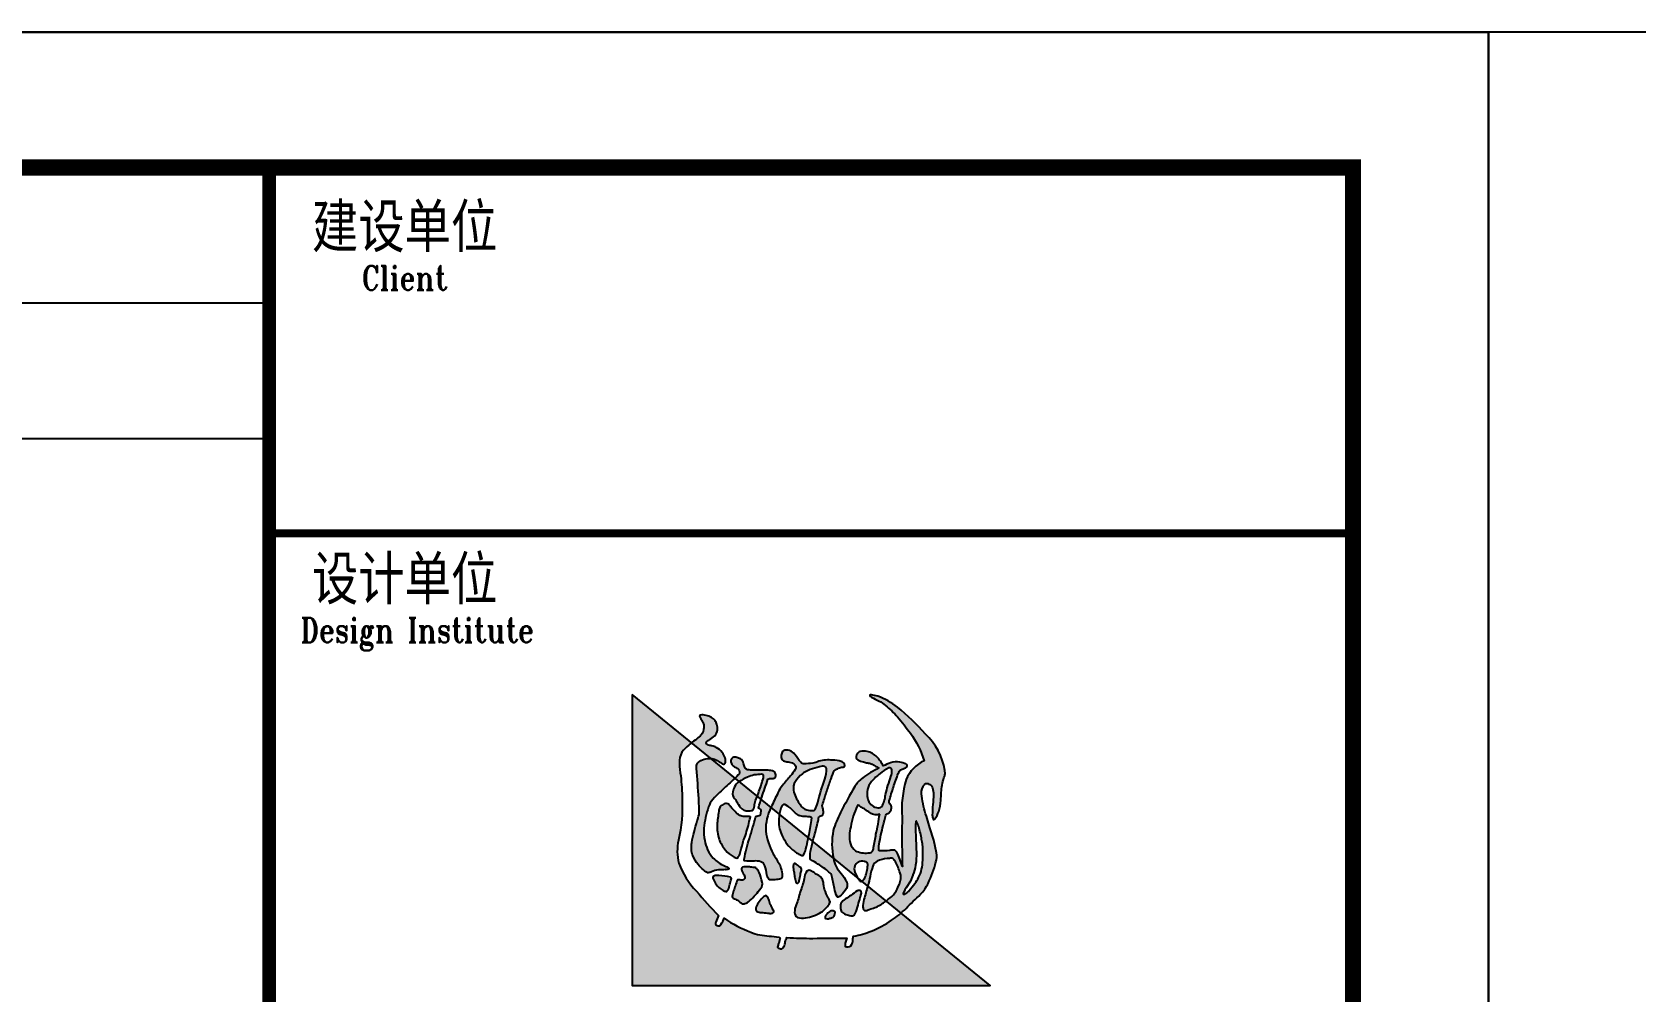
# Model space of a CAD drawing. Header units: millimetres. Extents: x -13830 to 215738, y -24143 to 193994.
# Drawn here: x 134673 to 140592, y 61414 to 64957 of the extents above; entities that cross this region are included whole.
import ezdxf
from ezdxf.enums import TextEntityAlignment as Align

# ---------------------------------------------------------------- set-up
doc = ezdxf.new("R2010")
doc.units = ezdxf.units.MM
doc.header["$LTSCALE"] = 100
doc.layers.get('0').update_dxf_attribs({"linetype": 'CONTINUOUS'})
doc.layers.add('TK HAHA', color=1, linetype='CONTINUOUS')
doc.layers.add('图框', color=7, linetype='CONTINUOUS')
doc.styles.add('TKZ1_tjhts.shx', font='tjromant.shx', dxfattribs={"bigfont": 'tjhts.shx'})
doc.styles.add('TKZ2_tjkts.shx', font='tjromant.shx', dxfattribs={"bigfont": 'tjkts.shx'})

# ---------------------------------------------------------------- blocks, each defined once
blk = doc.blocks.new('建筑类图框_A2')
for points in [[(537.59, 354.58, -0.055111), (537.35, 354.13, -0.399817), (537.15, 354.02, -0.15154), (536.98, 354.09, -0.301448), (536.96, 354.29, 0.010306), (537.16, 354.79, -0.01851), (535.54, 356.58, -0.103184), (534.24, 358.64, -0.120959), (534.22, 360.35, 0.063512), (534.49, 363.37, 0.024265), (534.38, 365.09, -0.039016), (534.29, 366.03, -0.148803), (534.47, 366.84, -0.063522), (534.97, 367.35, -0.021561), (535.17, 367.54), (530.79, 371.1), (530.79, 349.63), (557.21, 349.63), (550.64, 354.97, -0.02734), (549.94, 354.43, -0.056811), (548.44, 353.63, -0.043653), (547.14, 353.25, 0.070224), (547.08, 353.02, -0.155586), (546.94, 352.55, -0.268078), (546.52, 352.51, 0.046034), (546.51, 352.66, -0.10837), (546.55, 352.81, 0.067272), (546.63, 353.12, 0.007869), (544.13, 353.1, -0.018474), (542.22, 353.16, 0.089356), (542.09, 352.84, -0.084297), (542, 352.5, -0.378712), (541.75, 352.33, -0.129516), (541.52, 352.45, 0.010082), (541.56, 352.59, -0.06366), (541.64, 352.82, -0.047427), (541.71, 353.07, 0.412458), (541.64, 353.18, 0.04646), (540.9, 353.27, -0.083304), (539.56, 353.55, -0.056916)], [(536.9, 368.08, 0.150805), (537.09, 368.48, 0.118181), (537.05, 368.88, 0.061251), (536.91, 369.18, 0.110829), (536.64, 369.4, 0.065976), (536.25, 369.56, 0.129921), (535.82, 369.58, 0.40681), (535.77, 369.49, 0.07663), (535.86, 369.3, -0.019502), (536, 369.05, -0.085799), (536.09, 368.8, -0.150999), (535.96, 368.23, -0.086307), (535.74, 367.97, -0.019332), (535.33, 367.66, 0.015742), (535.17, 367.54), (536.59, 366.38, -0.014783), (536.67, 366.37, -0.092021), (537.07, 366.23, -0.021612), (537.38, 366.03, 0.020501), (537.43, 365.99, -0.138406), (537.44, 365.99, -0.004327), (537.49, 365.97, 0.041521), (537.54, 365.96, 0.017006), (537.6, 365.98, 0.175362), (537.67, 366.07, 0.115175), (537.69, 366.29, 0.133458), (537.43, 366.83, 0.090138), (537, 367.19, 0.068529), (536.68, 367.31, -0.013934), (536.44, 367.36, -0.201719), (536.28, 367.47, -0.378426), (536.3, 367.62, -0.084166), (536.51, 367.77, 0.070184)], [(536.59, 366.38, 0.064867), (536.24, 366.36, 0.116531), (535.76, 366.16, 0.208218), (535.55, 365.85, 0.02194), (535.55, 365.65, -0.003556), (535.71, 363.42, -0.008585), (535.74, 362.67, -0.036626), (535.73, 362.25, -0.030322), (535.6, 361.78, 0.008639), (535.36, 360.95, 0.029199), (535.2, 360.18, 0.047639), (535.17, 359.65, 0.083135), (535.26, 359.24, 0.077424), (535.67, 358.54, 0.095524), (536.32, 357.96, 0.133345), (536.41, 357.94, 0.037671), (536.65, 358.01, -0.074764), (537.16, 358.15, -0.017227), (537.65, 358.17, 0.103318), (537.92, 358.21, 0.529251), (537.93, 358.27, 0.058891), (537.62, 358.45, -0.106556), (536.78, 359.03, -0.157893), (536.16, 360.33, -0.090292), (536.09, 361.23, -0.061166), (536.44, 362.81, -0.11155), (536.74, 363.36, -0.016825), (537.25, 363.87, -0.002917), (538.13, 364.68, 0.013927), (538.39, 364.92)], [(541.22, 365.43, 0.018572), (541.21, 365.43), (541.21, 365.44, 0.06936), (541.14, 365.47, 0.047212), (540.92, 365.5, 0.024282), (540.54, 365.52, -0.000753), (539.85, 365.52, -0.013374), (539.42, 365.53, -0.164458), (539.19, 365.61, -0.15617), (539.06, 365.86, 0.064833), (538.97, 366.17, 0.17195), (538.72, 366.38, 0.077232), (538.45, 366.47, 0.099365), (538.29, 366.47, 0.128164), (538.17, 366.41, 0.199677), (538.08, 366.19, 0.156287), (538.16, 365.94, 0.086381), (538.35, 365.76, 0.029794), (538.53, 365.67, -0.218512), (538.69, 365.48, -0.050196), (538.72, 365.31, -0.223734), (538.63, 365.17, -0.013892), (538.39, 364.92), (538.69, 364.68, -0.00619), (539.3, 365.01, -0.093205), (540.34, 365.21, -0.103421), (540.46, 365.18, -0.384925), (540.5, 365.11, -0.045853), (540.44, 364.81, -0.014561), (540.11, 363.81, 0.006316), (540.02, 363.59), (540.31, 363.36, -0.003465), (540.36, 363.52, -0.002724), (540.82, 364.84, -0.338072), (540.94, 364.89, 0.005218), (541.21, 364.9, 0.309415), (541.26, 364.92, 0.132077), (541.33, 364.96, 0.147744), (541.39, 365.08, 0.135646), (541.38, 365.25, 0.18433)], [(547.43, 357.57, 0.010654), (547.49, 357.49, 0.091005), (547.63, 357.32, 0.311976), (547.75, 357.31)]]:
    blk.add_hatch(color=256).paths.add_polyline_path(points)
h = blk.add_hatch(color=256)
h.paths.add_polyline_path([(552.4, 364.48, -0.266995), (552.55, 364.54, -0.078548), (552.69, 364.49, -0.061401), (552.84, 364.4, -0.140506), (552.97, 364.2, -0.075077), (553.03, 363.71, -0.023792), (552.99, 362.98, 0.028581), (552.95, 362.2, 0.083513), (553, 361.91, 0.556873), (553.12, 361.9, 0.099876), (553.42, 362.46, 0.058859), (553.58, 363.27, 0.00868), (553.61, 363.87, -0.055868), (553.81, 364.95, 0.012909), (553.88, 365.16, 0.07627), (553.87, 365.49, 0.168287), (552.44, 368.18, 0.045812), (550.38, 370.16, 0.082299), (548.92, 370.97, 0.045024), (548.45, 371.08, 0.184323), (548.33, 371.06, 0.401214), (548.34, 371.02, 0.073894), (548.46, 370.91, 0.009968), (549.02, 370.62, -0.045085), (549.49, 370.3, -0.042435), (550.38, 369.44, -0.014659), (551.33, 368.25, -0.075958), (552.35, 366.21, 0.183281), (551.02, 364.83, 0.093166), (550.72, 362.04, 0.002645), (550.71, 361.19), (551.71, 361.19, -0.021718), (551.73, 361.69, -0.060902), (551.74, 361.73, -0.750169), (551.78, 361.73, -0.062141), (551.84, 361.62, -0.02804), (551.97, 361.23, -0.001207), (551.98, 361.19), (552.78, 361.19), (552.76, 361.26), (552.51, 362.12, -0.042759), (552.17, 363.6, -0.166183), (552.27, 364.3, -0.02967)])
h.paths.add_polyline_path([(551.06, 365.77, 0.337691), (551.1, 365.85, 0.234051), (550.99, 365.97, 0.085029), (550.56, 366.11, 0.109404), (549.87, 366.06, 0.027051), (549.33, 365.83, 0.096966), (548.85, 366.49, 0.147389), (548.14, 366.9, 0.110178), (547.63, 366.89, 0.193659), (547.4, 366.7, 0.105864), (547.32, 366.53, 0.322715), (547.44, 366.28, 0.090222), (547.86, 366.12, 0.021428), (548.18, 366.05, -0.062248), (548.44, 365.98, -0.0489), (548.7, 365.84, 0.061445), (549.01, 365.68, 0.045204), (547.81, 364.94, 0.105153), (547.22, 364.3, 0.017534), (546.18, 362.39, 0.04727), (545.68, 361.19), (546.89, 361.19, -0.016538), (546.93, 361.34, -0.06987), (547.41, 362.86, -0.55525), (547.57, 362.89, 0.087068), (547.8, 362.72, 0.000587), (547.94, 362.66, 0.051645), (547.98, 362.63, 0.002312), (548.36, 362.37, 0.1078), (548.73, 362.21, 0.06971), (549.07, 362.27, -0.002349), (548.94, 361.53, -0.014725), (548.88, 361.19), (549.26, 361.19, -0.003665), (549.32, 361.43, -0.003176), (549.51, 362.19, -0.214328), (549.62, 362.29, 0.079005), (549.81, 362.41, 0.136284), (549.92, 362.63, 0.042038), (549.94, 362.76, 0.121208), (549.91, 362.87, 0.033156), (549.81, 363.03, -0.089896), (549.76, 363.13, -0.153361), (549.77, 363.25, -0.00558), (550.08, 364.26, -0.02004), (550.44, 365.27, -0.10938), (550.6, 365.55, 0.024126), (550.85, 365.64, 0.094696)])
h.paths.add_polyline_path([(549.96, 365.55, -0.143663), (549.89, 365.05, 0.018808), (549.49, 363.72, -0.117601), (549.21, 362.81, -0.229986), (548.82, 362.75, -0.2857), (548.19, 363.41, -0.267121), (548.46, 364.67, -0.053371), (549.1, 365.27, -0.07094), (549.74, 365.68, -0.49062)], flags=16)
h = blk.add_hatch(color=256)
h.paths.add_polyline_path([(546.47, 365.95, 0.083086), (546.37, 366.09, 0.127732), (546.23, 366.16, 0.060999), (545.6, 366.25, 0.050289), (545.07, 366.26, 0.061315), (544.58, 366.17, -0.058239), (544.12, 366.04, -0.023274), (543.49, 365.97, -0.318074), (543.24, 366.1, -0.012807), (542.81, 366.66, 0.176594), (542.4, 366.96, 0.141446), (542.06, 366.99, 0.254042), (541.83, 366.78, 0.094349), (541.8, 366.45, 0.272202), (541.96, 366.21, 0.06938), (542.31, 366.13, -0.099001), (542.69, 366.01, -0.173209), (542.87, 365.77, -0.244282), (542.83, 365.57, -0.042049), (542.48, 365.09, 0.019533), (541.89, 364.38, 0.074328), (541.55, 363.84, -0.003717), (541.04, 362.77), (541.66, 362.26, -0.03259), (541.76, 362.7, -0.114709), (541.89, 362.92), (541.96, 362.97), (542, 362.98), (542.06, 362.98), (542.11, 362.96), (542.31, 362.84), (542.45, 362.73), (542.86, 362.35), (543, 362.24), (543.01, 362.24, 0.137325), (543.18, 362.14, 0.052206), (543.59, 362.09, -0.039081), (543.92, 362.06, -0.061234), (544, 362.04, -0.389955), (544.05, 361.97, -0.015439), (544.03, 361.8, -0.009793), (543.82, 360.63, -0.001555), (543.8, 360.53), (544.13, 360.25, -0.005675), (544.28, 360.82, 0.021764), (544.54, 361.88, -0.037231), (544.58, 362.07, -0.166808), (544.65, 362.12, 0.014415), (544.81, 362.18, 0.232872), (544.91, 362.34, 0.087887), (544.9, 362.56, 0.002273), (544.83, 362.87, -0.178357), (544.84, 362.95, -0.001216), (545.12, 363.85, -0.011476), (545.42, 364.72, -0.017032), (545.66, 365.37, -0.192629), (545.96, 365.62, -0.05264), (546.25, 365.73, 0.121865), (546.46, 365.79, 0.384919)])
h.paths.add_polyline_path([(543.93, 365.56, -0.021509), (544.62, 365.77, -0.053885), (544.83, 365.81, -0.363115), (545.15, 365.64, -0.093078), (545.01, 364.84, 0.023125), (544.49, 363.12, -0.067346), (544.3, 362.61, -0.278742), (544.13, 362.53, -0.067064), (543.68, 362.59, -0.223721), (543.19, 362.97, -0.070697), (542.74, 363.88, -0.171192), (542.76, 364.52, -0.090372), (543.2, 365.11, -0.097027)], flags=16)
h = blk.add_hatch(color=256)
h.paths.add_polyline_path([(540.02, 363.59), (538.69, 364.68, 0.122439), (538.36, 364.29, 0.077208), (538.22, 363.91, 0.221374), (538.34, 363.42, -0.044103), (538.57, 363.09, 0.092474), (538.88, 362.67, 0.149827), (539.22, 362.51, 0.078107), (539.61, 362.53, 0.300992), (539.78, 362.68, 0.003448), (539.85, 363.08, -0.014936)])
h.paths.add_polyline_path([(540.65, 361.02, -0.118411), (541.04, 362.77), (540.31, 363.36, 0.013731), (540.12, 362.74, 0.354128), (540.16, 362.68, 0.149403), (540.16, 362.68, -0.033756), (540.23, 362.65, -0.301225), (540.31, 362.57, -0.067966), (540.27, 362.22, -0.155357), (540.16, 362.16, -0.0383), (539.98, 362.13, 0.394404), (539.91, 362.03, -0.002997), (539.45, 360.47, 0.027314), (539.06, 358.94, 0.262389), (539.09, 358.82, 0.054171), (539.8, 358.8, -0.120269), (540.3, 358.75, -0.238212), (540.59, 358.46, -0.030328), (540.74, 357.79, 0.177342), (540.89, 357.46, 0.189169), (541.21, 357.42, 0.024901), (541.67, 357.47, 0.43233), (541.87, 357.72, 0.054023), (541.78, 358.28, 0.072563), (541.64, 358.63, -0.024272), (541.21, 359.35, -0.09052)])
h.paths.add_polyline_path([(543.8, 360.53), (541.66, 362.26, 0.02545), (541.62, 361.91, 0.128799), (541.82, 360.78, 0.044216), (542.27, 359.99, 0.076323), (542.86, 359.47, 0.034366), (543.17, 359.28, 0.076032), (543.39, 359.21, 0.341488), (543.45, 359.25, 0.069217), (543.66, 359.88, 0.009229)])
h.paths.add_polyline_path([(544.13, 360.25, 0.003269), (544.05, 359.93, 0.051211), (543.93, 359.13, 0.204101), (543.97, 358.91, -0.011598), (544.51, 358.58, -0.044991), (545.32, 357.99, -0.200983), (545.53, 357.7, -0.006426), (545.73, 356.78, 0.079721), (545.92, 356.18, 0.326464), (546, 356.14, 0.087838), (546.09, 356.18, 0.087656), (546.52, 356.63, 0.286319), (546.63, 357.26, 0.076349), (546.23, 357.88, -0.160397), (545.66, 359.01), (545.66, 359.01)])
h.paths.add_polyline_path([(549.54, 355.86), (548.19, 356.96, 0.007087), (547.9, 355.96, 0.070922), (547.83, 355.39, 0.248353), (547.94, 355.16, 0.199635), (548.3, 355.24, -0.006886), (548.7, 355.37, 0.05678), (549.43, 355.78, 0.006803)])
h = blk.add_hatch(color=256)
h.paths.add_polyline_path([(539.44, 361.72, -0.011586), (539.52, 362.07, 0.253288), (539.51, 362.08, 0.095247), (539.33, 362.09, -0.0106), (539.07, 362.09, -0.133876), (538.73, 362.17, -0.082431), (538.39, 362.46, -0.01622), (538.09, 362.81, 0.042319), (537.92, 363, 0.140851), (537.77, 363.06, 0.145933), (537.58, 363.02, 0.038492), (537.44, 362.93), (537.43, 362.93, 0.000616), (537.39, 362.9, 0.032553), (537.35, 362.86, 0.095329), (537.26, 362.77, 0.096767), (537.19, 362.48, -0.001525), (537.12, 361.96, 0.034244), (537.06, 361.49, 0.085899), (537.21, 360.43, 0.097395), (537.69, 359.61, 0.083463), (538.26, 359.13, 0.098864), (538.53, 359.03, 0.30663), (538.62, 359.08, 0.075685), (538.73, 359.31, 0.009946), (538.96, 360.13, -0.023424), (539.1, 360.56, 0.034776)])
h.paths.add_polyline_path([(538.12, 357.53, 0.321528), (538.06, 357.62, 0.021484), (537.19, 357.74, 0.022843), (536.99, 357.74, 0.102534), (536.87, 357.72, 0.130045), (536.77, 357.66, 0.267367), (536.76, 357.55, -0.005872), (536.86, 357.35, 0.058515), (536.95, 357.15, 0.081344), (537.28, 356.78, 0.099387), (537.6, 356.59, 0.035917), (537.73, 356.56, 0.245908), (537.8, 356.59, 0.105203), (537.99, 357, -0.034055), (538.09, 357.37, 0.056891)])
h.paths.add_polyline_path([(540.29, 356.8, 0.245812), (540.39, 357.24, 0.065072), (540.16, 357.97, 0.134826), (540.15, 357.99, -0.114996), (540.15, 358.01, 0.061748), (540, 358.23, 0.16919), (539.81, 358.33, 0.009694), (539.45, 358.37, 0.017654), (539.2, 358.39, 0.044621), (539.03, 358.38, 0.15913), (538.88, 358.31, 0.263058), (538.86, 358.21, 0.037983), (539.05, 357.79, -0.091013), (539.12, 357.57, -0.183458), (539.07, 357.46, -0.186991), (538.95, 357.4, -0.076588), (538.8, 357.4, 0.012233), (538.65, 357.43, 0.175338), (538.57, 357.41, 0.023216), (538.28, 356.6, 0.04069), (538.18, 356.2, 0.28537), (538.25, 356.06, 0.048651), (538.43, 355.98, -0.083296), (538.7, 355.82, 0.044689), (538.88, 355.68, 0.196761), (539.11, 355.66, 0.127879), (539.49, 355.89, 0.050671)])
h.paths.add_polyline_path([(540.99, 355.6, 0.013244), (540.94, 355.79, 0.042352), (540.78, 356.17, 0.086452), (540.72, 356.24, 0.181931), (540.64, 356.25, 0.105167), (540.41, 356.09, 0.063777), (540.09, 355.7, 0.079039), (539.93, 355.33, 0.295118), (539.98, 355.11, 0.12746), (540.17, 355.03, 0.051219), (540.43, 355, -0.006938), (540.9, 354.95, 0.101871), (541.17, 354.97, 0.282022), (541.25, 355.06, 0.127329), (541.21, 355.19), (541.21, 355.19, -0.004335)])
h.paths.add_polyline_path([(545.27, 356.1, -0.058552), (545, 356.71, -0.043685), (544.91, 357.23, 0.088622), (544.8, 357.52, 0.151789), (544.47, 357.8, -0.046532), (544.14, 358.01, 0.04555), (543.99, 358.09, 0.043142), (543.93, 358.11), (543.93, 358.12, 0.251715), (543.69, 358.05, 0.137334), (543.48, 357.5, -0.022108), (543.37, 357.01, 0.025269), (543.06, 356.05, -0.028381), (542.9, 355.57, 0.095667), (542.78, 355.01, 0.266705), (543, 354.64, 0.133638), (543.58, 354.61, 0.117773), (544.75, 355.03, 0.081266), (545.33, 355.61, 0.080524), (545.39, 355.75), (545.39, 355.76), (545.4, 355.77), (545.4, 355.83), (545.39, 355.83, 0.059624)])
h.paths.add_polyline_path([(543.28, 358.28, 0.121011), (543.2, 358.35, 0.051248), (542.89, 358.57, 0.077555), (542.78, 358.62, 0.238499), (542.73, 358.6, 0.167798), (542.7, 358.53, 0.09655), (542.71, 358.13, -0.014406), (542.75, 357.96, -0.00033), (542.8, 357.58, 0.1059), (542.93, 357.19, 0.313865), (543.02, 357.18, 0.231713), (543.13, 357.35, 0.026659), (543.21, 357.8, -0.007425), (543.3, 358.13, 0.16995)])
h.paths.add_polyline_path([(545.74, 354.82, 0.082015), (545.77, 355.01, 0.360369), (545.64, 355.13, 0.094324), (545.5, 355.13, 0.109868), (545.45, 355.12, -0.017853), (545.4, 355.09), (545.39, 355.09, 0.095638), (545.13, 354.85, 0.069381), (545.03, 354.66, 0.391778), (545.08, 354.56, 0.16265), (545.29, 354.55, 0.029698), (545.39, 354.58), (545.4, 354.58, 0.027865), (545.62, 354.67, 0.232972)])
h.paths.add_polyline_path([(547.63, 356.12, -0.00792), (547.66, 356.2, -0.04061), (547.68, 356.29, 0.057732), (547.71, 356.44, 0.231089), (547.66, 356.61, 0.223752), (547.41, 356.6, 0.032861), (546.94, 356.27, -0.012035), (546.55, 356.01, 0.160241), (546.2, 355.66, 0.160304), (546.2, 355.21, 0.221951), (546.39, 354.96, 0.080228), (546.76, 354.8, 0.124433), (547.11, 354.77, 0.177577), (547.26, 354.94, 0.06059), (547.47, 355.55, -0.013372)])
h = blk.add_hatch(color=256)
h.paths.add_polyline_path([(551.74, 360.33, -0.00262), (551.72, 360.92, -0.01182), (551.71, 361.19), (550.71, 361.19, 0.006126), (550.72, 359.22, 0.002492), (550.74, 358.4, 0.048247), (550.33, 359.45, 0.065909), (550.23, 359.57, 0.224936), (550.11, 359.61, 0.038284), (549.81, 359.59, -0.06616), (549.06, 359.56, -0.485088), (549, 359.62, -0.101913), (549.03, 360.05, -0.016956), (549.26, 361.19), (548.88, 361.19, -0.017973), (548.79, 360.79, -0.010562), (548.62, 359.81, -0.208845), (548.46, 359.47, -0.11949), (548.21, 359.4, -0.131776), (547.27, 359.56, -0.127624), (546.9, 360.08, -0.118385), (546.89, 361.19), (545.68, 361.19, 0.005191), (545.64, 361.05, 0.105733), (545.66, 359.01), (546.6, 358.25), (547.19, 358.25, -0.078177), (547.23, 358.45, -0.129583), (547.48, 358.72, -0.224047), (547.94, 358.78, -0.071036), (547.96, 358.78, 0.101063), (547.99, 358.76, -0.019588), (548.02, 358.75, -0.023828), (548.06, 358.74, -0.322257), (548.19, 358.49, -0.013384), (548.15, 358.25), (548.5, 358.25, -0.014271), (548.57, 358.44, -0.194353), (548.87, 358.79, -0.094044), (549.62, 358.99, -0.035175), (549.96, 359.01, -0.177154), (550.17, 358.84, -0.054292), (550.46, 358.25), (551.67, 358.25, 0.016129), (551.72, 358.5, 0.043741), (551.77, 359.46, 0.012835)])
h.paths.add_polyline_path([(553.27, 359.41), (553.05, 360.34), (552.78, 361.19), (551.98, 361.19, -0.013434), (552.1, 360.73, -0.01242), (552.18, 360.29, -0.017255), (552.24, 359.88, -0.024091), (552.24, 358.87, -0.03797), (552.17, 358.25), (553.08, 358.25, 0.01383), (553.22, 358.74, 0.116879)])
h.paths.add_polyline_path([(552.08, 356.35, 0.068823), (552.64, 357.16, 0.031999), (553.08, 358.25), (552.17, 358.25, -0.002893), (552.16, 358.2, -0.072675), (551.93, 357.58, -0.038888), (551.66, 357.15, -0.02059), (551.24, 356.64, -0.114728), (551.12, 356.51, -0.052839), (550.91, 356.37), (550.85, 356.35), (550.8, 356.35), (550.8, 356.42), (550.92, 356.69), (551.01, 356.83), (551.33, 357.32), (551.52, 357.76), (551.52, 357.78, 0.030329), (551.67, 358.25), (550.46, 358.25, -0.019139), (550.53, 358.03, -0.131139), (550.63, 357.49, -0.068706), (550.35, 356.74, -0.106182), (549.96, 356.2, -0.027075), (549.54, 355.86), (550.64, 354.97, 0.015633), (551.01, 355.31, -0.009266)])
h = blk.add_hatch(color=256)
h.paths.add_polyline_path([(548.35, 357.67, -0.041396), (548.5, 358.25), (548.15, 358.25, -0.011453), (548.11, 358.04, -0.01007), (548.02, 357.66, -0.034546), (547.93, 357.49, -0.087737), (547.75, 357.31), (548.19, 356.96), (548.19, 356.96, 0.020125)])
h.paths.add_polyline_path([(547.19, 358.25), (546.6, 358.25), (547.43, 357.57, -0.051476), (547.23, 357.99, -0.099669)])
for p, q in [((424, 400), (504, 400)), ((424, 390), (504, 390))]:
    blk.add_line(p, q)
at = {"const_width": 1}
blk.add_lwpolyline([(504, 410), (504, 10)], dxfattribs=at)
blk.add_lwpolyline([(530.79, 371.1), (530.79, 349.63), (557.21, 349.63)], close=True)
blk.add_lwpolyline([(553.87, 365.49, 0.168287), (552.44, 368.18, 0.045812), (550.38, 370.16, 0.082299), (548.92, 370.97, 0.045024), (548.45, 371.08, 0.184323), (548.33, 371.06, 0.401214), (548.34, 371.02, 0.073894), (548.46, 370.91, 0.009968), (549.02, 370.62, -0.045085), (549.49, 370.3, -0.042435), (550.38, 369.44, -0.014659), (551.33, 368.25, -0.075958), (552.35, 366.21, 0.183281), (551.02, 364.83, 0.093166), (550.72, 362.04, 0.00877), (550.72, 359.22, 0.002492), (550.74, 358.4, 0.048247), (550.33, 359.45, 0.065909), (550.23, 359.57, 0.224936), (550.11, 359.61, 0.038284), (549.81, 359.59, -0.06616), (549.06, 359.56, -0.485088), (549, 359.62, -0.101913), (549.03, 360.05, -0.020622), (549.32, 361.43, -0.003176), (549.51, 362.19, -0.214328), (549.62, 362.29, 0.079005), (549.81, 362.41, 0.136284), (549.92, 362.63, 0.042038), (549.94, 362.76, 0.13569), (549.91, 362.88, 0.030912), (549.81, 363.03, -0.089896), (549.76, 363.13, -0.153361), (549.77, 363.25, -0.00558), (550.08, 364.26, -0.02004), (550.44, 365.27, -0.10938), (550.6, 365.55, 0.024126), (550.85, 365.64, 0.094696), (551.06, 365.77, 0.397569), (551.09, 365.87, 0.211166), (550.99, 365.97, 0.085029), (550.56, 366.11, 0.109404), (549.87, 366.06, 0.027051), (549.33, 365.83, 0.096966), (548.85, 366.49, 0.147389), (548.14, 366.9, 0.110178), (547.63, 366.89, 0.193659), (547.4, 366.7, 0.105864), (547.32, 366.53, 0.322715), (547.44, 366.28, 0.090222), (547.86, 366.12, 0.021428), (548.18, 366.05, -0.062248), (548.44, 365.98, -0.0489), (548.7, 365.84, 0.061445), (549.01, 365.68, 0.045204), (547.81, 364.94, 0.105153), (547.22, 364.3, 0.017534), (546.18, 362.39, 0.052474), (545.64, 361.05, 0.105733), (545.66, 359.01, 0.160397), (546.23, 357.88, -0.076349), (546.63, 357.26, -0.286319), (546.52, 356.63, -0.087656), (546.09, 356.18, -0.08033), (546.01, 356.14, -0.368951), (545.92, 356.18, -0.079318), (545.73, 356.78, 0.006426), (545.53, 357.7, 0.200983), (545.32, 357.99, 0.044991), (544.51, 358.58, 0.011598), (543.97, 358.91, -0.204101), (543.93, 359.13, -0.051211), (544.05, 359.93, -0.008944), (544.28, 360.82, 0.021764), (544.54, 361.88, -0.037231), (544.58, 362.07, -0.166808), (544.65, 362.12, 0.014415), (544.81, 362.18, 0.232872), (544.91, 362.34, 0.087887), (544.9, 362.56, 0.002324), (544.83, 362.87, -0.163549), (544.84, 362.95, -0.001216), (545.12, 363.85, -0.011476), (545.42, 364.72, -0.017032), (545.66, 365.37, -0.192629), (545.96, 365.62, -0.05264), (546.25, 365.73, 0.121865), (546.46, 365.79, 0.384919), (546.47, 365.95, 0.083086), (546.37, 366.09, 0.127732), (546.23, 366.16, 0.060999), (545.6, 366.25, 0.050289), (545.07, 366.26, 0.061315), (544.58, 366.17, -0.058239), (544.12, 366.04, -0.023274), (543.49, 365.97, -0.318074), (543.24, 366.1, -0.012807), (542.81, 366.66, 0.176594), (542.4, 366.96, 0.141446), (542.06, 366.99, 0.254042), (541.83, 366.78, 0.094349), (541.8, 366.45, 0.272202), (541.96, 366.21, 0.06938), (542.31, 366.13, -0.099001), (542.69, 366.01, -0.176084), (542.87, 365.77, -0.238335), (542.83, 365.57, -0.042049), (542.48, 365.09, 0.019533), (541.89, 364.38, 0.074328), (541.55, 363.84, -0.003717), (541.04, 362.77, 0.118412), (540.65, 361.02, 0.09052), (541.21, 359.35, 0.024272), (541.64, 358.63, -0.072563), (541.78, 358.28, -0.054023), (541.87, 357.72, -0.43233), (541.67, 357.47, -0.024901), (541.21, 357.42, -0.189169), (540.89, 357.46, -0.177342), (540.74, 357.79, 0.030328), (540.59, 358.46, 0.238212), (540.3, 358.75, 0.120269), (539.8, 358.8, -0.054171), (539.09, 358.82, -0.262389), (539.06, 358.94, -0.027314), (539.45, 360.47, 0.002997), (539.91, 362.03, -0.42145), (539.99, 362.13, 0.036527), (540.16, 362.16, 0.155357), (540.27, 362.22, 0.067966), (540.31, 362.57, 0.301225), (540.23, 362.65, 0.033756), (540.16, 362.68, -0.149403), (540.16, 362.68, -0.354128), (540.12, 362.74, -0.017197), (540.36, 363.52, -0.010154), (540.36, 363.52, -0.002724), (540.82, 364.84, -0.338072), (540.94, 364.89, 0.005218), (541.21, 364.9, 0.309415), (541.26, 364.92, 0.132077), (541.33, 364.96, 0.147744), (541.39, 365.08, 0.135646), (541.38, 365.25, 0.18433), (541.22, 365.43, 0.018572), (541.21, 365.43), (541.21, 365.44, 0.071117), (541.14, 365.47, 0.046841), (540.92, 365.5, 0.024282), (540.54, 365.52, -0.000753), (539.85, 365.52, -0.013374), (539.42, 365.53, -0.164458), (539.19, 365.61, -0.15617), (539.06, 365.86, 0.064833), (538.97, 366.17, 0.17195), (538.72, 366.38, 0.077232), (538.45, 366.47, 0.099365), (538.29, 366.47, 0.128164), (538.17, 366.41, 0.199677), (538.08, 366.19, 0.156287), (538.16, 365.94, 0.086381), (538.35, 365.76, 0.029794), (538.53, 365.67, -0.218512), (538.69, 365.48, -0.050196), (538.72, 365.31, -0.223734), (538.63, 365.17, -0.027824), (538.13, 364.68, 0.002917), (537.25, 363.87, 0.016825), (536.74, 363.36, 0.11155), (536.44, 362.81, 0.061166), (536.09, 361.23, 0.090292), (536.16, 360.33, 0.157893), (536.78, 359.03, 0.106556), (537.62, 358.45, -0.057352), (537.92, 358.27, -0.620281), (537.92, 358.21, -0.103318), (537.65, 358.17, 0.017227), (537.16, 358.15, 0.074764), (536.65, 358.01, -0.037671), (536.41, 357.94, -0.146442), (536.32, 357.96, -0.094541), (535.67, 358.54, -0.075684), (535.27, 359.22, -0.086697), (535.17, 359.65, -0.047639), (535.2, 360.18, -0.029199), (535.36, 360.95, -0.008639), (535.6, 361.78, 0.030322), (535.73, 362.25, 0.036626), (535.74, 362.67, 0.008585), (535.71, 363.42, 0.003541), (535.55, 365.64, -0.022961), (535.55, 365.85, -0.208218), (535.76, 366.16, -0.116531), (536.24, 366.36, -0.079727), (536.67, 366.37, -0.092021), (537.07, 366.23, -0.021612), (537.38, 366.03, 0.020501), (537.43, 365.99, -0.138406), (537.44, 365.99, -0.004327), (537.49, 365.97, 0.041521), (537.54, 365.96, 0.017006), (537.6, 365.98, 0.218913), (537.68, 366.09, 0.100805), (537.69, 366.29, 0.133458), (537.43, 366.83, 0.090138), (537, 367.19, 0.068529), (536.68, 367.31, -0.013934), (536.44, 367.36, -0.201719), (536.28, 367.47, -0.33618), (536.29, 367.61, -0.089843), (536.51, 367.77, 0.067656), (536.89, 368.06, 0.15691), (537.09, 368.48, 0.118181), (537.05, 368.88, 0.061251), (536.91, 369.18, 0.110829), (536.64, 369.4, 0.065976), (536.25, 369.56, 0.126476), (535.83, 369.58, 0.453262), (535.77, 369.49, 0.07663), (535.86, 369.3, -0.019502), (536, 369.05, -0.085799), (536.09, 368.8, -0.150999), (535.96, 368.23, -0.086307), (535.74, 367.97, -0.019332), (535.33, 367.66, 0.037315), (534.97, 367.35, 0.063522), (534.47, 366.84, 0.148803), (534.29, 366.03, 0.039016), (534.38, 365.09, -0.024265), (534.49, 363.37, -0.063512), (534.22, 360.35, 0.120959), (534.24, 358.64, 0.103184), (535.54, 356.58, 0.01851), (537.16, 354.79, -0.010306), (536.96, 354.29, 0.301448), (536.98, 354.09, 0.15154), (537.15, 354.02, 0.399817), (537.35, 354.13, 0.055111), (537.59, 354.58, 0.056916), (539.56, 353.55, 0.083304), (540.9, 353.27, -0.046418), (541.64, 353.18, -0.509372), (541.7, 353.04, 0.042269), (541.64, 352.82, 0.06366), (541.56, 352.59, -0.010082), (541.52, 352.45, 0.129516), (541.75, 352.33, 0.378712), (542, 352.5, 0.084297), (542.09, 352.84, -0.089356), (542.22, 353.16, 0.018474), (544.13, 353.1, -0.007869), (546.63, 353.12, -0.067272), (546.55, 352.81, 0.10837), (546.51, 352.66, -0.046034), (546.52, 352.51, 0.268078), (546.94, 352.55, 0.155586), (547.08, 353.02, -0.070224), (547.14, 353.25, 0.043653), (548.44, 353.63, 0.056811), (549.94, 354.43, 0.042991), (551.01, 355.31, -0.009266), (552.08, 356.35, 0.068823), (552.64, 357.16, 0.045849), (553.22, 358.74, 0.116879), (553.27, 359.41), (553.05, 360.34), (552.76, 361.26), (552.51, 362.12, -0.042759), (552.17, 363.6, -0.166183), (552.27, 364.3, -0.02967), (552.4, 364.48, -0.266995), (552.55, 364.54, -0.078548), (552.69, 364.49, -0.061401), (552.84, 364.4, -0.140506), (552.97, 364.2, -0.075077), (553.03, 363.71, -0.023792), (552.99, 362.98, 0.028581), (552.95, 362.2, 0.083513), (553, 361.91, 0.561681), (553.12, 361.9, 0.099708), (553.42, 362.46, 0.059415), (553.58, 363.28, 0.008566), (553.61, 363.87, -0.055868), (553.81, 364.95, 0.012909), (553.88, 365.16, 0.07627)], format="xyb", close=True)
for points in [[(544.62, 365.77, 0.021509), (543.93, 365.56, 0.097027), (543.2, 365.11, 0.090372), (542.76, 364.52, 0.169889), (542.74, 363.88, 0.071038), (543.19, 362.97, 0.223721), (543.68, 362.59, 0.067064), (544.13, 362.53, 0.278742), (544.3, 362.61, 0.067346), (544.49, 363.12, -0.023125), (545.01, 364.84, 0.093078), (545.15, 365.64, 0.363115), (544.83, 365.81, 0.053885), (544.62, 365.77, 6.810958)], [(540.34, 365.21, 0.093231), (539.3, 365.01, 0.00619), (538.69, 364.68, 0.122439), (538.36, 364.29, 0.077208), (538.22, 363.91, 0.223971), (538.35, 363.42, -0.043458), (538.57, 363.09, 0.092474), (538.88, 362.67, 0.149827), (539.22, 362.51, 0.078107), (539.61, 362.53, 0.300992), (539.78, 362.68, 0.003448), (539.85, 363.08, -0.021253), (540.11, 363.81, 0.014561), (540.44, 364.81, 0.045853), (540.5, 365.11, 0.360509), (540.47, 365.18, 0.107188), (540.34, 365.21, -16745.559379)], [(549.74, 365.68, 0.07094), (549.1, 365.27, 0.053371), (548.46, 364.67, 0.267121), (548.19, 363.41, 0.2857), (548.82, 362.75, 0.229986), (549.21, 362.81, 0.117601), (549.49, 363.72, -0.018808), (549.89, 365.05, 0.14456), (549.96, 365.55, 0.484806), (549.74, 365.68, 5.237074)], [(539.51, 362.08, 0.094892), (539.33, 362.09, -0.0106), (539.07, 362.09, -0.133876), (538.73, 362.17, -0.082431), (538.39, 362.46, -0.01622), (538.09, 362.81, 0.042319), (537.92, 363, 0.140851), (537.77, 363.06, 0.145933), (537.58, 363.02, 0.038492), (537.44, 362.93), (537.43, 362.93, 0.000616), (537.39, 362.9, 0.031804), (537.35, 362.87, 0.096292), (537.26, 362.77, 0.096767), (537.19, 362.48, -0.001525), (537.12, 361.96, 0.034244), (537.06, 361.49, 0.085899), (537.21, 360.43, 0.097395), (537.69, 359.61, 0.083463), (538.26, 359.13, 0.098864), (538.53, 359.03, 0.30663), (538.62, 359.08, 0.075685), (538.73, 359.31, 0.009946), (538.96, 360.13, -0.023424), (539.1, 360.56, 0.034776), (539.44, 361.72, -0.011586), (539.52, 362.07, 0.266953), (539.51, 362.08, -9.367818)], [(543.92, 362.06, 0.039081), (543.59, 362.09, -0.052206), (543.18, 362.14, -0.137325), (543.01, 362.24), (543, 362.24), (542.86, 362.35), (542.45, 362.73), (542.31, 362.84), (542.11, 362.96), (542.06, 362.98), (542, 362.98), (541.96, 362.97), (541.89, 362.92, 0.11368), (541.77, 362.7, 0.058255), (541.62, 361.91, 0.128799), (541.82, 360.78, 0.044216), (542.27, 359.99, 0.076323), (542.86, 359.47, 0.034366), (543.17, 359.28, 0.072238), (543.38, 359.21, 0.392565), (543.45, 359.25, 0.069217), (543.66, 359.88, 0.010784), (543.82, 360.63, 0.009793), (544.03, 361.8, 0.015439), (544.05, 361.97, 0.389955), (544, 362.04, 0.061234), (543.92, 362.06, -16.613237)], [(549.07, 362.27, -0.06971), (548.73, 362.21, -0.1078), (548.36, 362.37, -0.002312), (547.98, 362.63, -0.051645), (547.94, 362.66, -0.000587), (547.8, 362.72, -0.087068), (547.57, 362.89, 0.55525), (547.41, 362.86, 0.06987), (546.93, 361.34, 0.135187), (546.9, 360.08, 0.127624), (547.27, 359.56, 0.131776), (548.21, 359.4, 0.11949), (548.46, 359.47, 0.208845), (548.62, 359.81, 0.010562), (548.79, 360.79, 0.032706), (548.94, 361.53, 0.002349), (549.07, 362.27, 0.084937)], [(551.73, 361.69, 0.033546), (551.72, 360.92, 0.00262), (551.74, 360.33, -0.012835), (551.77, 359.46, -0.043741), (551.72, 358.5, -0.046481), (551.52, 357.78), (551.52, 357.76), (551.33, 357.32), (551.01, 356.83), (550.92, 356.69), (550.8, 356.42), (550.8, 356.36), (550.81, 356.35), (550.85, 356.35), (550.91, 356.37, 0.052839), (551.12, 356.51, 0.114728), (551.24, 356.64, 0.02059), (551.66, 357.15, 0.038888), (551.93, 357.58, 0.072675), (552.16, 358.2, 0.040867), (552.24, 358.87, 0.024091), (552.24, 359.88, 0.017255), (552.18, 360.29, 0.01242), (552.1, 360.73, 0.014641), (551.97, 361.23, 0.02804), (551.84, 361.62, 0.062141), (551.78, 361.73, 0.750169), (551.74, 361.73, 0.060902), (551.73, 361.69, -13.357546)], [(547.94, 358.78, 0.224008), (547.48, 358.72, 0.129583), (547.23, 358.45, 0.179243), (547.23, 357.99, 0.062164), (547.49, 357.49, 0.091005), (547.63, 357.32, 0.312007), (547.75, 357.31, 0.087732), (547.93, 357.49, 0.034546), (548.02, 357.66, 0.01007), (548.11, 358.04, 0.02484), (548.19, 358.49, 0.322257), (548.06, 358.74, 0.023828), (548.02, 358.75, 0.019588), (547.99, 358.76, -0.101063), (547.96, 358.78, 0.071042), (547.94, 358.78, 42.184609)], [(548.57, 358.44, 0.0557), (548.35, 357.67, -0.020125), (548.19, 356.96, 0.007087), (547.9, 355.96, 0.070922), (547.83, 355.39, 0.248353), (547.94, 355.16, 0.199635), (548.3, 355.24, -0.006886), (548.7, 355.37, 0.05678), (549.43, 355.78, 0.033884), (549.96, 356.2, 0.106182), (550.35, 356.74, 0.068706), (550.63, 357.49, 0.131139), (550.53, 358.03, 0.073508), (550.17, 358.84, 0.177154), (549.96, 359.01, 0.035175), (549.62, 358.99, 0.094044), (548.87, 358.79, 0.194353), (548.57, 358.44, 1.395504)], [(538.06, 357.62, 0.021484), (537.19, 357.74, 0.022843), (536.99, 357.74, 0.102534), (536.87, 357.72, 0.130045), (536.77, 357.66, 0.297474), (536.76, 357.54, -0.00558), (536.86, 357.35, 0.058515), (536.95, 357.15, 0.081344), (537.28, 356.78, 0.099387), (537.6, 356.59, 0.035917), (537.73, 356.56, 0.291616), (537.81, 356.6, 0.101893), (537.99, 357, -0.0334), (538.09, 357.36, 0.055709), (538.12, 357.51, 0.351699), (538.06, 357.62, 0.192035)], [(539.03, 358.38, 0.15913), (538.88, 358.31, 0.288408), (538.86, 358.2, 0.037176), (539.05, 357.79, -0.091013), (539.12, 357.57, -0.183458), (539.07, 357.46, -0.186991), (538.95, 357.4, -0.073503), (538.81, 357.4, 0.012051), (538.66, 357.43, 0.191959), (538.57, 357.41, 0.023216), (538.28, 356.6, 0.04069), (538.18, 356.2, 0.28537), (538.25, 356.06, 0.048651), (538.43, 355.98, -0.083296), (538.7, 355.82, 0.044689), (538.88, 355.68, 0.196761), (539.11, 355.66, 0.127879), (539.49, 355.89, 0.050671), (540.29, 356.8, 0.245812), (540.39, 357.24, 0.065072), (540.16, 357.97, 0.14855), (540.15, 357.99, -0.105311), (540.15, 358.01, 0.061748), (540, 358.23, 0.172152), (539.81, 358.33, 0.009599), (539.45, 358.37, 0.017654), (539.2, 358.39, 0.044621), (539.03, 358.38, 14.039162)], [(543.2, 358.35, 0.051248), (542.89, 358.57, 0.074352), (542.79, 358.62, 0.258738), (542.73, 358.6, 0.167798), (542.7, 358.53, 0.09655), (542.71, 358.13, -0.014406), (542.75, 357.96, -0.00033), (542.8, 357.58, 0.1059), (542.93, 357.19, 0.313865), (543.02, 357.18, 0.231713), (543.13, 357.35, 0.026659), (543.21, 357.8, -0.007268), (543.3, 358.12, 0.17843), (543.28, 358.28, 0.121011), (543.2, 358.35, -4.005973)], [(543.99, 358.09, 0.043142), (543.93, 358.11), (543.93, 358.12, 0.251715), (543.69, 358.05, 0.137334), (543.48, 357.5, -0.022108), (543.37, 357.01, 0.025269), (543.06, 356.05, -0.028381), (542.9, 355.57, 0.095667), (542.78, 355.01, 0.266705), (543, 354.64, 0.133638), (543.58, 354.61, 0.117773), (544.75, 355.03, 0.081266), (545.33, 355.61, 0.080524), (545.39, 355.75), (545.39, 355.76), (545.4, 355.77), (545.4, 355.83), (545.39, 355.83, 0.059624), (545.27, 356.1, -0.058552), (545, 356.71, -0.043685), (544.91, 357.23, 0.088622), (544.8, 357.52, 0.151789), (544.47, 357.8, -0.046532), (544.14, 358.01, 0.04555), (543.99, 358.09, -0.637022)], [(547.41, 356.6, 0.032861), (546.94, 356.27, -0.012035), (546.55, 356.01, 0.160241), (546.2, 355.66, 0.160304), (546.2, 355.21, 0.221951), (546.39, 354.96, 0.080228), (546.76, 354.8, 0.124433), (547.11, 354.77, 0.177577), (547.26, 354.94, 0.06059), (547.47, 355.55, -0.013372), (547.63, 356.12, -0.00792), (547.66, 356.2, -0.04061), (547.68, 356.29, 0.057732), (547.71, 356.44, 0.231089), (547.66, 356.61, 0.223752), (547.41, 356.6, 2.735032)], [(540.64, 356.25, 0.105167), (540.41, 356.09, 0.063777), (540.09, 355.7, 0.079039), (539.93, 355.33, 0.295118), (539.98, 355.11, 0.12746), (540.17, 355.03, 0.051219), (540.43, 355, -0.006938), (540.9, 354.95, 0.096731), (541.16, 354.96, 0.313514), (541.25, 355.06, 0.118262), (541.22, 355.18), (541.22, 355.19), (541.21, 355.19, -0.004335), (540.99, 355.6, 0.013244), (540.94, 355.79, 0.040921), (540.79, 356.15, 0.09847), (540.72, 356.24, 0.181931), (540.64, 356.25, 6.785247)], [(545.39, 355.09, 0.095638), (545.13, 354.85, 0.069381), (545.03, 354.66, 0.391778), (545.08, 354.56, 0.16265), (545.29, 354.55, 0.029698), (545.39, 354.58), (545.4, 354.58, 0.027865), (545.62, 354.67, 0.232972), (545.74, 354.82, 0.082015), (545.77, 355.01, 0.360369), (545.64, 355.13, 0.094324), (545.5, 355.13, 0.122116), (545.44, 355.11, -0.015671), (545.4, 355.09), (545.39, 355.09)]]:
    blk.add_lwpolyline(points, format="xyb")
at = {"layer": '图框'}
for p in [(0, 420), (594, 0)]:
    blk.add_line(p, (594, 420), dxfattribs=at)
at = {"layer": '图框', "const_width": 1.2}
blk.add_lwpolyline([(584, 410), (25, 410), (25, 10), (584, 10)], close=True, dxfattribs=at)
at = {"layer": '图框', "const_width": 0.6}
blk.add_lwpolyline([(504, 383), (584, 383)], dxfattribs=at)
at = {"style": 'TKZ2_tjkts.shx'}
for s, p in [('建设单位', (514, 405.55)), ('设计单位', (514, 379.55))]:
    blk.add_text(s, height=3.6, dxfattribs=at).set_placement(p, align=Align.MIDDLE_CENTER)
at = {"style": 'TKZ2_tjkts.shx', "width": 0.8}
for s, p in [('Client', (514, 401.85)), ('Design Institute', (514.93, 375.85))]:
    blk.add_text(s, height=1.8, dxfattribs=at).set_placement(p, align=Align.MIDDLE_CENTER)
at = {"style": 'TKZ1_tjhts.shx', "flags": 1}
for tag, p in [('CLIENT', (544, 391.5)), ('PROJETNAME', (544, 295.01)), ('SHEETTITLE', (544, 138.31))]:
    blk.add_attdef(tag, text='', height=5, dxfattribs=at).set_placement(p, align=Align.MIDDLE_CENTER)
at = {"style": 'TKZ1_tjhts.shx'}
for tag, height, p in [('SUB-PROJECT', 3.6, (554, 282)), ('SPRONO', 3, (573.85, 271.46)), ('DISLIN', 3.6, (534.11, 125.02)), ('STAGE', 3.6, (573.85, 124.59)), ('REV', 3, (573.42, 115.09)), ('SHENO', 3, (533.97, 114.1))]:
    blk.add_attdef(tag, text='', height=height, dxfattribs=at).set_placement(p, align=Align.MIDDLE_CENTER)
at = {"style": 'TKZ1_tjhts.shx', "width": 0.6}
blk.add_attdef('PRONO', text='', height=3, dxfattribs=at).set_placement((534.12, 271.77), align=Align.MIDDLE_CENTER)

msp = doc.modelspace()

# ---------------------------------------------------------------- linework, layer by layer
at = {"layer": 'TK HAHA', "color": 1}
for points in [[(80648.2, 124357.2), (164748.2, 124357.2), (164748.2, 64957.2), (80648.2, 64957.2)], [(140048.2, 43957.2), (110348.2, 43957.2), (110348.2, 64957.2), (140048.2, 64957.2)]]:
    msp.add_lwpolyline(points, close=True, dxfattribs=at)

# ---------------------------------------------------------------- block references
at = {"layer": '图框', "xscale": 50, "yscale": 50, "zscale": 50}
msp.add_blockref('建筑类图框_A2', (110348.2, 43957.2), dxfattribs=at)

doc.saveas('drawing.dxf')
